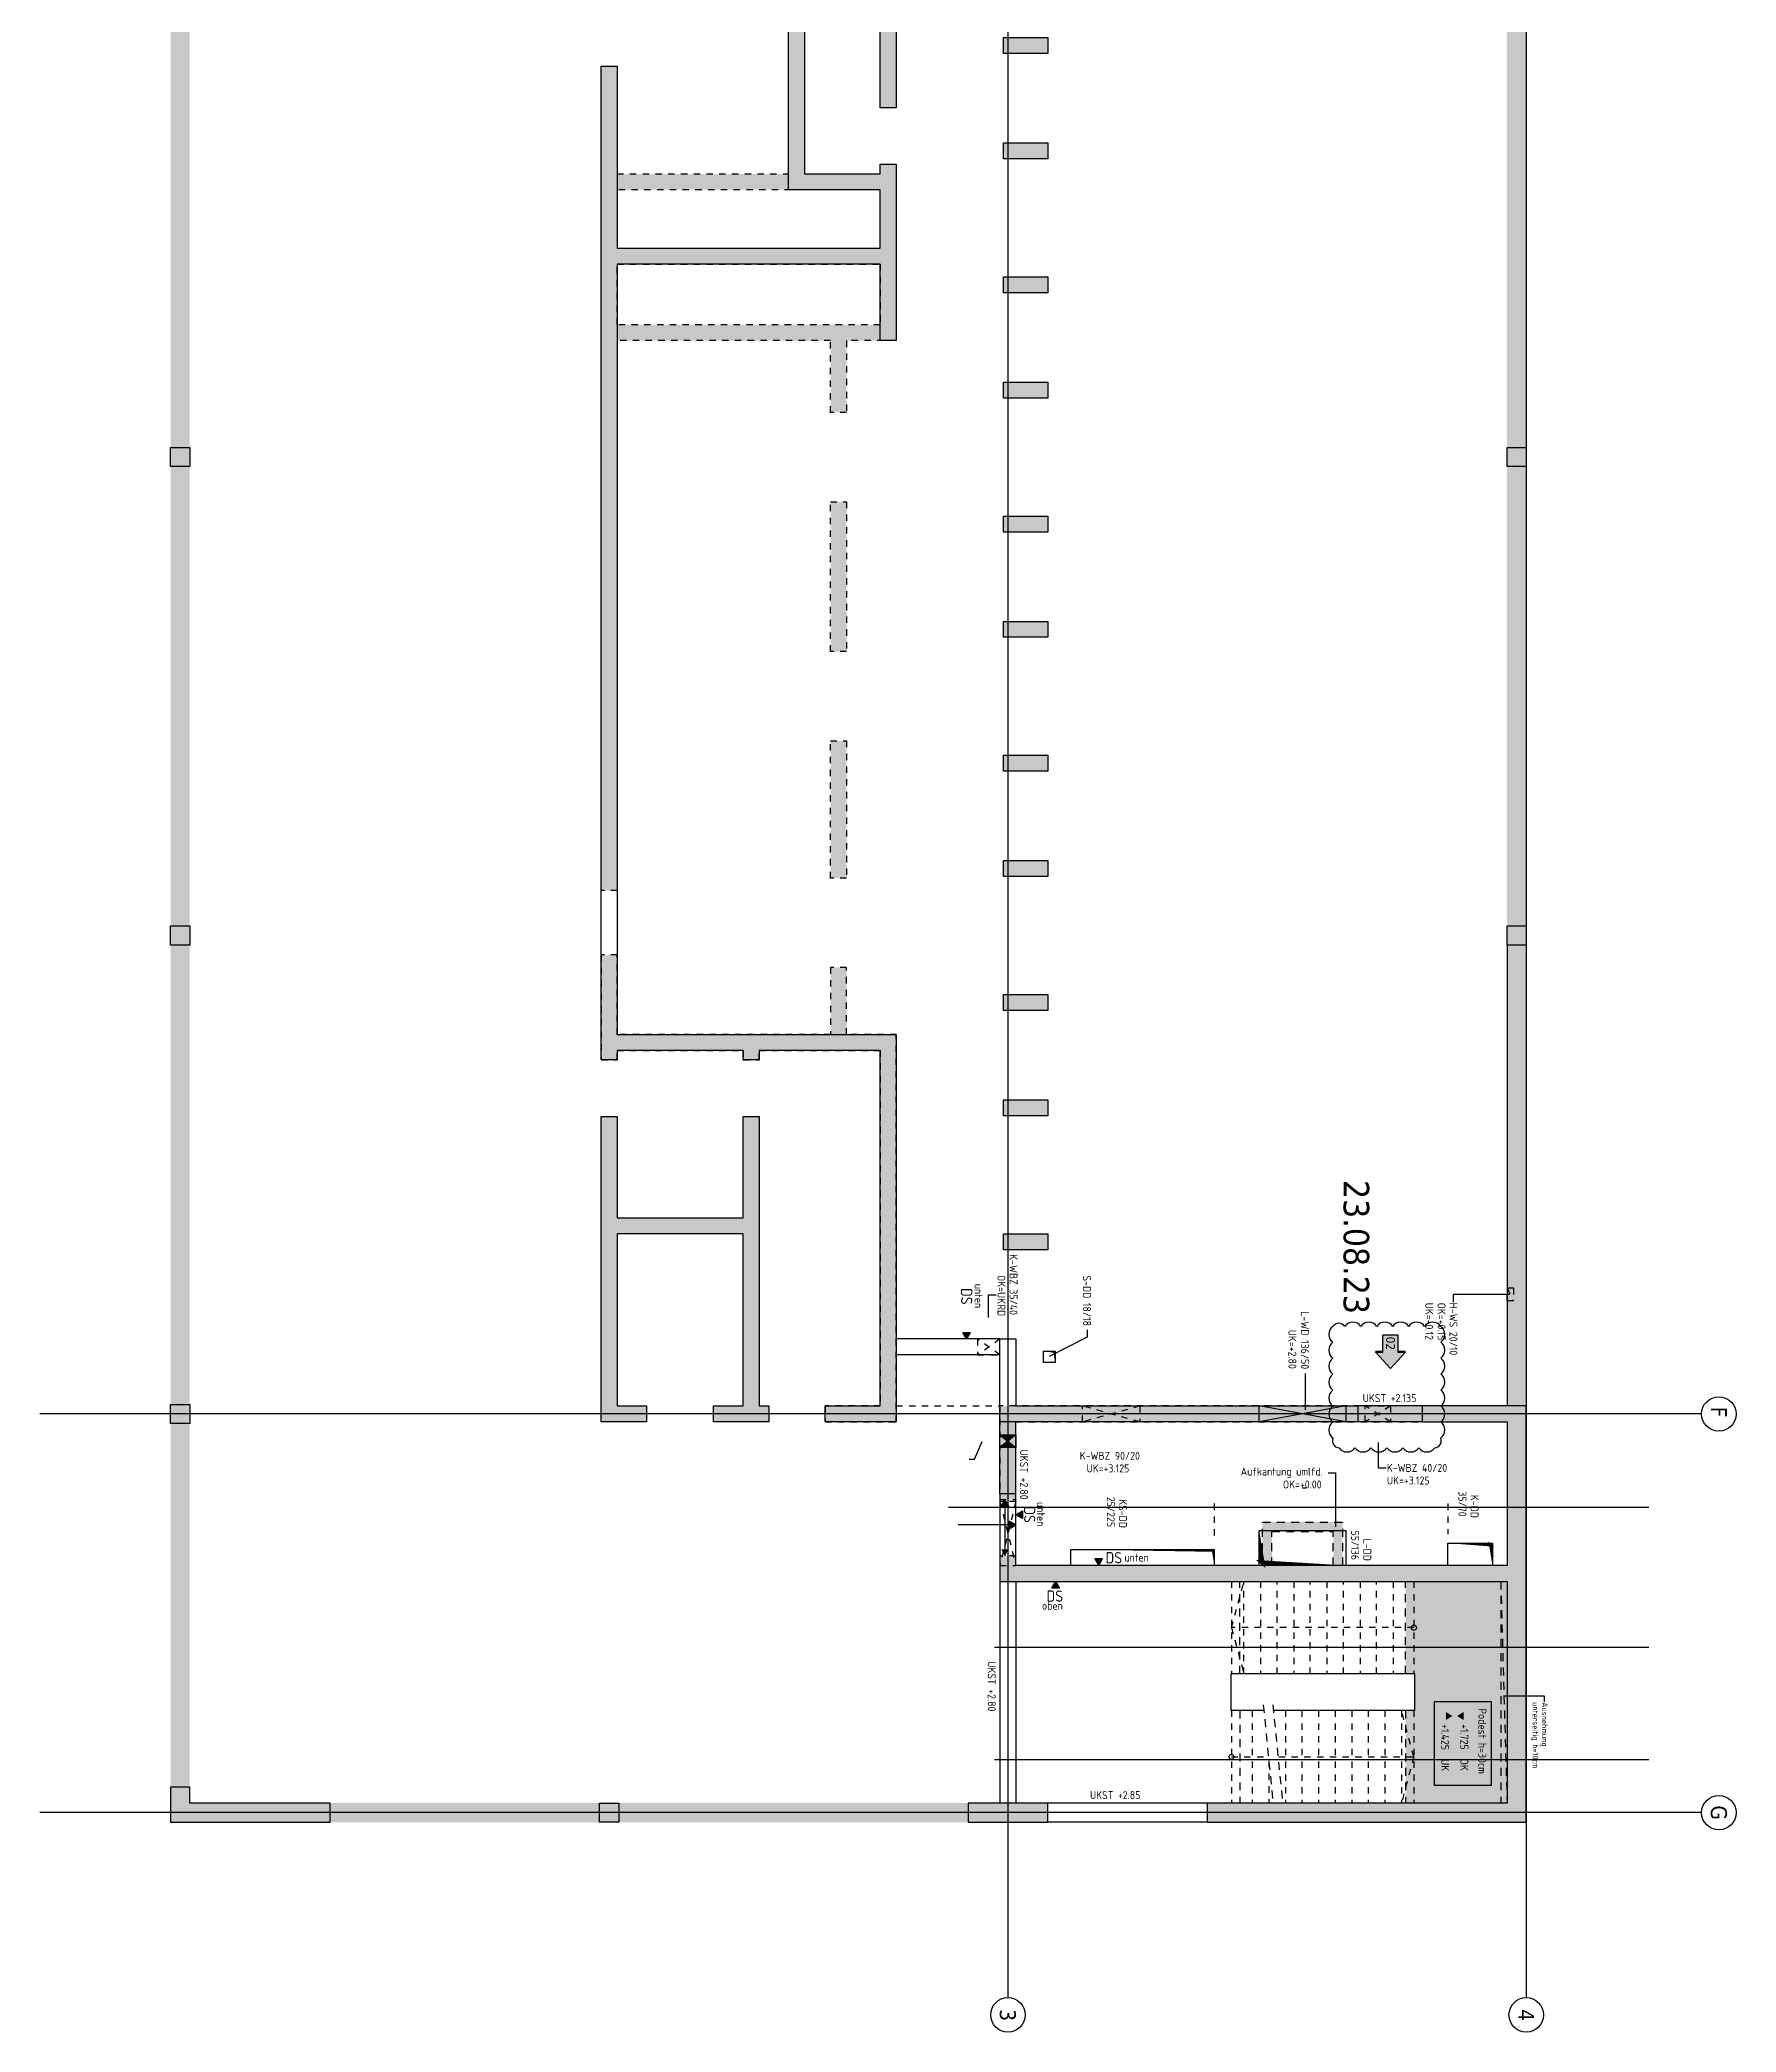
# Model space of a CAD drawing. Extents: x -31 to 75, y 1 to 115.
# Drawn here: x -30.72 to -4.13, y 45.65 to 76.88 of the extents above; entities that cross this region are included whole.
import ezdxf
from ezdxf.enums import TextEntityAlignment as Align

# ---------------------------------------------------------------- set-up
doc = ezdxf.new("R2010")
doc.units = 0
doc.header["$LTSCALE"] = 0.5
for name, pattern in [('AUSGEZOGEN', [1000.01, 1000, 0.01]), ('DOT', [0.175, 0.05, -0.125]), ('HIDDEN', [0.375, 0.25, -0.125]), ('HIDDEN2', [0.187, 0.125, -0.062]), ('PUNKT', [0.175, 0.05, -0.125]), ('VERDECKT', [0.375, 0.25, -0.125])]:
    doc.linetypes.add(name, pattern=pattern)
for name, color, linetype in [('ACHSEN', 7, 'Continuous'), ('BETON', 7, 'Continuous'), ('Brüstung EG', 7, 'Continuous'), ('DD', 7, 'Continuous'), ('DRUEBER', 7, 'Continuous'), ('EG', 7, 'Continuous'), ('grau_hell', 7, 'Continuous'), ('HILFE', 7, 'Continuous'), ('index', 7, 'Continuous'), ('koten', 7, 'Continuous'), ('OBJEKT', 7, 'Continuous'), ('RND', 7, 'Continuous'), ('SCHATTEN', 15, 'Continuous'), ('SFP_Achsen', 7, 'Continuous'), ('TEXT', 7, 'Continuous'), ('VERDECKT', 7, 'Continuous'), ('WD', 7, 'Continuous')]:
    doc.layers.add(name, color=color, linetype=linetype)
doc.layers.add('NOPLOT', color=7, linetype='Continuous', plot=False)
doc.styles.add('helv', font='tahoma.ttf')
doc.styles.add('txt', font='isocp.shx')
pattern_1 = [(0, (-76.884925, 363.20654), (0.025, 0.05), [0, -0.05])]

# ---------------------------------------------------------------- blocks, each defined once
blk = doc.blocks.new('1.UG')
at = {"color": 0, "linetype": 'ByBlock', "lineweight": -2}
for points in [[(24.95, 0), (25.25, 0), (25.25, -0.3), (24.95, -0.3)], [(17.45, 0), (17.75, 0), (17.75, -0.3), (17.45, -0.3)], [(11.025, -7.5), (11.275, -7.5), (11.275, -8.195), (11.025, -8.195)], [(12.675, -7.5), (12.925, -7.5), (12.925, -8.195), (12.675, -8.195)], [(14.775, -7.5), (15.025, -7.5), (15.025, -8.195), (14.775, -8.195)], [(16.425, -7.5), (16.675, -7.5), (16.675, -8.195), (16.425, -8.195)], [(18.525, -7.5), (18.775, -7.5), (18.775, -8.195), (18.525, -8.195)], [(20.175, -7.5), (20.425, -7.5), (20.425, -8.195), (20.175, -8.195)], [(22.275, -7.5), (22.525, -7.5), (22.525, -8.195), (22.275, -8.195)], [(23.925, -7.5), (24.175, -7.5), (24.175, -8.195), (23.925, -8.195)], [(26.025, -7.5), (26.275, -7.5), (26.275, -8.195), (26.025, -8.195)], [(27.675, -7.5), (27.925, -7.5), (27.925, -8.195), (27.675, -8.195)], [(29.775, -7.5), (30.025, -7.5), (30.025, -8.195), (29.775, -8.195)], [(39, -7.5), (38.7, -7.5), (38.7, -8.75), (39, -8.75)], [(38.7, -14.225), (39, -14.225), (39, -14.525), (38.7, -14.525)], [(38.45, -21.25), (39, -21.25), (39, -18.75), (38.7, -18.75), (38.7, -20.95), (38.45, -20.95)], [(17.45, -20.95), (17.75, -20.95), (17.75, -21.25), (17.45, -21.25)], [(24.95, -20.95), (25.25, -20.95), (25.25, -21.25), (24.95, -21.25)], [(32.45, -20.95), (32.75, -20.95), (32.75, -21.25), (32.45, -21.25)]]:
    blk.add_lwpolyline(points, close=True, dxfattribs=at)
for points in [[(39, -5), (39, 0), (32.475, 0), (32.475, -1.63), (32.725, -1.63), (32.725, -0.3), (34.975, -0.3), (34.975, -8), (33.85, -8), (33.85, -8.25), (35.225, -8.25), (35.225, -0.3), (38.7, -0.3), (38.7, -5), (39, -5)], [(32.475, -2.64), (32.725, -2.64), (32.725, -8.25), (31.425, -8.25), (31.425, -8), (32.475, -8), (32.475, -2.64)], [(3.725, -9.875), (12.125, -9.875), (12.125, -10.125), (10.31, -10.125)], [(10.31, -11.315), (13.16, -11.315), (13.16, -10.125), (13.01, -10.125), (13.01, -9.875), (15.775, -9.875), (15.775, -10.125), (14.575, -10.125), (14.575, -14.25), (26.65, -14.25), (26.65, -9.875), (32.725, -9.875), (32.725, -10.99), (32.475, -10.99), (32.475, -10.125), (26.9, -10.125), (26.9, -12.025), (27.05, -12.025), (27.05, -12.275), (26.9, -12.275), (26.9, -14.25), (27.05, -14.25), (27.05, -14.5), (11.47, -14.5), (11.47, -14.25), (14.325, -14.25), (14.325, -10.125), (13.41, -10.125), (13.41, -11.565), (10.31, -11.565)], [(27.935, -12.025), (32.475, -12.025), (32.475, -11.875), (32.725, -11.875), (32.725, -12.74), (32.475, -12.74), (32.475, -12.275), (29.775, -12.275), (29.775, -14.25), (32.475, -14.25), (32.475, -13.79), (32.725, -13.79), (32.725, -14.5), (27.935, -14.5), (27.935, -14.25), (29.525, -14.25), (29.525, -12.275), (27.935, -12.275), (27.935, -12.025)]]:
    blk.add_lwpolyline(points, dxfattribs=at)
blk = doc.blocks.new('okrd_o')
at = {"layer": 'koten', "color": 7, "linetype": 'Continuous'}
blk.add_solid([(-0.125, 0.202), (0.125, 0.202), (0, 0)], dxfattribs=at)
at = {"layer": 'koten', "style": 'txt'}
blk.add_attdef('OKRD', (0.25, 0.1), '', height=0.25, dxfattribs=at)
blk = doc.blocks.new('okrd_u')
at = {"layer": 'koten', "color": 7, "linetype": 'Continuous'}
blk.add_solid([(-0.125, -0.202), (0.125, -0.202), (0, 0)], dxfattribs=at)
at = {"layer": 'koten', "style": 'txt'}
blk.add_attdef('OKRD', (0.25, -0.35), '', height=0.25, dxfattribs=at)
blk = doc.blocks.new('EG')
at = {"color": 0, "linetype": 'ByBlock', "lineweight": -2}
for points in [[(17.45, 0), (17.75, 0), (17.75, -0.3), (17.45, -0.3)], [(24.95, 0), (25.25, 0), (25.25, -0.3), (24.95, -0.3)], [(11.025, -7.5), (11.275, -7.5), (11.275, -8.195), (11.025, -8.195)], [(12.675, -7.5), (12.925, -7.5), (12.925, -8.195), (12.675, -8.195)], [(14.775, -7.5), (15.025, -7.5), (15.025, -8.195), (14.775, -8.195)], [(16.425, -7.5), (16.675, -7.5), (16.675, -8.195), (16.425, -8.195)], [(18.525, -7.5), (18.775, -7.5), (18.775, -8.195), (18.525, -8.195)], [(20.175, -7.5), (20.425, -7.5), (20.425, -8.195), (20.175, -8.195)], [(22.275, -7.5), (22.525, -7.5), (22.525, -8.195), (22.275, -8.195)], [(23.925, -7.5), (24.175, -7.5), (24.175, -8.195), (23.925, -8.195)], [(26.025, -7.5), (26.275, -7.5), (26.275, -8.195), (26.025, -8.195)], [(27.675, -7.5), (27.925, -7.5), (27.925, -8.195), (27.675, -8.195)], [(29.775, -7.5), (30.025, -7.5), (30.025, -8.195), (29.775, -8.195)], [(39, -7.5), (38.7, -7.5), (38.7, -8.75), (39, -8.75)], [(14.325, -10.125), (13.41, -10.125), (13.41, -14.25), (14.325, -14.25)], [(14.575, -10.125), (15.525, -10.125), (15.525, -14.25), (14.575, -14.25)], [(18.3, -10.655), (20.65, -10.655), (20.65, -10.905), (18.3, -10.905)], [(22.05, -10.655), (24.2, -10.655), (24.2, -10.905), (22.05, -10.905)], [(38.7, -14.225), (39, -14.225), (39, -14.525), (38.7, -14.525)], [(38.45, -21.25), (39, -21.25), (39, -18.75), (38.7, -18.75), (38.7, -20.95), (38.45, -20.95)], [(17.45, -20.95), (17.75, -20.95), (17.75, -21.25), (17.45, -21.25)], [(24.95, -20.95), (25.25, -20.95), (25.25, -21.25), (24.95, -21.25)], [(32.45, -20.95), (32.75, -20.95), (32.75, -21.25), (32.45, -21.25)]]:
    blk.add_lwpolyline(points, close=True, dxfattribs=at)
for points in [[(39, 0), (32.475, 0), (32.475, -8.25), (33.94, -8.25), (33.94, -8), (32.725, -8), (32.725, -0.3), (34.975, -0.3), (34.975, -8), (34.825, -8), (34.825, -8.25), (35.225, -8.25), (35.225, -0.3), (38.7, -0.3), (38.7, -5), (39, -5), (39, 0)], [(3.725, -9.875), (12.125, -9.875), (12.125, -10.125), (10.31, -10.125)], [(10.31, -11.315), (13.16, -11.315), (13.16, -10.125), (13.01, -10.125), (13.01, -9.875), (15.775, -9.875), (15.775, -10.655), (16.9, -10.655), (16.9, -10.905), (15.775, -10.905), (15.775, -14.25), (24.395, -14.25), (24.395, -14.5), (11.47, -14.5), (11.47, -14.25), (13.16, -14.25), (13.16, -11.565), (10.31, -11.565)], [(26.65, -9.875), (26.65, -10.655), (25.6, -10.655), (25.6, -10.905), (26.65, -10.905), (26.65, -14.25), (25.405, -14.25), (25.405, -14.5), (27.05, -14.5), (27.05, -14.25), (26.9, -14.25), (26.9, -12.275), (27.05, -12.275), (27.05, -12.025), (26.9, -12.025), (26.9, -10.125), (32.475, -10.125), (32.475, -10.99), (32.725, -10.99), (32.725, -9.875), (26.65, -9.875)], [(27.935, -12.025), (32.475, -12.025), (32.475, -11.875), (32.725, -11.875), (32.725, -12.74), (32.475, -12.74), (32.475, -12.275), (29.775, -12.275), (29.775, -14.25), (32.475, -14.25), (32.475, -13.79), (32.725, -13.79), (32.725, -14.5), (27.935, -14.5), (27.935, -14.25), (29.525, -14.25), (29.525, -12.275), (27.935, -12.275), (27.935, -12.025)]]:
    blk.add_lwpolyline(points, dxfattribs=at)
blk = doc.blocks.new('hin_ind5')
at = {"layer": 'grau_hell', "linetype": 'AUSGEZOGEN'}
h = blk.add_hatch(color=9, dxfattribs=at)
h.dxf.hatch_style = 2
h.paths.add_polyline_path([(0, 0), (0.619, -0.577), (0.619, -0.3), (1.306, -0.3), (1.306, 0.3), (0.619, 0.3), (0.619, 0.577)])
h.paths.add_polyline_path([(0.34, -0.274), (1.311, -0.274), (1.311, 0.274), (0.34, 0.274)], flags=9)
at = {"layer": 'OBJEKT', "linetype": 'AUSGEZOGEN'}
for points in [[(0.619, 0.3), (0.66, 0.3), (0.66, 0.577), (0.619, 0.577)], [(0.619, -0.577), (0.66, -0.577), (0.66, -0.3), (0.619, -0.3)]]:
    blk.add_hatch(color=1, dxfattribs=at).paths.add_polyline_path(points)
at = {"layer": 'OBJEKT', "color": 1, "linetype": 'AUSGEZOGEN'}
for p, q in [((0, 0), (0.619, 0.577)), ((0, 0), (0.619, -0.577)), ((0.619, 0.577), (0.619, 0.3)), ((0.619, 0.577), (0.66, 0.577)), ((0.619, 0.3), (1.306, 0.3)), ((0.66, 0.577), (0.66, 0.3)), ((1.306, 0.3), (1.306, -0.3)), ((0.619, -0.3), (0.619, -0.577)), ((0.619, -0.3), (1.306, -0.3)), ((0.66, -0.3), (0.66, -0.577))]:
    blk.add_line(p, q, dxfattribs=at)
at = {"layer": 'OBJEKT', "color": 7, "linetype": 'AUSGEZOGEN'}
blk.add_line((0.619, -0.577), (0.66, -0.577), dxfattribs=at)
at = {"layer": 'index', "color": 1, "linetype": 'Continuous', "style": 'helv'}
blk.add_attdef('INDEX', text='', height=0.35, rotation=360, dxfattribs=at).set_placement((1.259, 0), align=Align.MIDDLE_RIGHT)
blk = doc.blocks.new('A$C36091847')
at = {"layer": 'Brüstung EG', "linetype": 'DOT'}
h = blk.add_hatch(dxfattribs=at)
h.set_pattern_fill('DOTS', color=102, scale=0.8, double=1)
h.set_pattern_definition(pattern_1)
h.paths.add_polyline_path([(11.65, 23), (11.65, 23.3), (8.175, 23.3), (8.175, 23)])
h.paths.add_polyline_path([(19.15, 23), (19.15, 23.3), (11.95, 23.3), (11.95, 23)])
h.paths.add_polyline_path([(26.65, 23), (26.65, 23.3), (19.45, 23.3), (19.45, 23)])
h.paths.add_polyline_path([(34.175, 23), (34.175, 23.3), (26.95, 23.3), (26.95, 23)])
h.paths.add_polyline_path([(40.4, 9.075), (40.7, 9.075), (40.7, 14.55), (40.4, 14.55)])
h.paths.add_polyline_path([(40.7, 8.775), (40.4, 8.775), (40.4, 4.55), (40.7, 4.55)])
h.paths.add_polyline_path([(34.45, 2.35), (34.45, 2.05), (40.15, 2.05), (40.15, 2.35)])
h.paths.add_polyline_path([(26.95, 2.35), (26.95, 2.05), (34.15, 2.05), (34.15, 2.35)])
h.paths.add_polyline_path([(19.45, 2.35), (19.45, 2.05), (26.65, 2.05), (26.65, 2.35)])
h.paths.add_polyline_path([(19.15, 2.05), (19.15, 2.35), (11.95, 2.35), (11.95, 2.05)])
h.paths.add_polyline_path([(5.7, 2.35), (5.7, 2.05), (11.65, 2.05), (11.65, 2.35)])
h.paths.add_polyline_path([(5.4, 2.05), (5.4, 2.35), (2.55, 2.35), (2.55, 2.05)])
at = {"layer": 'EG', "linetype": 'AUSGEZOGEN'}
h = blk.add_hatch(dxfattribs=at)
h.set_pattern_fill('DOTS', scale=0.8, double=1)
h.set_pattern_definition(pattern_1)
h.paths.add_polyline_path([(36.675, 23), (36.675, 15.3), (36.525, 15.3), (36.525, 15.05), (36.925, 15.05), (36.925, 23), (40.4, 23), (40.4, 18.3), (40.7, 18.3), (40.7, 23.3), (34.175, 23.3), (34.175, 15.05), (35.64, 15.05), (35.64, 15.3), (34.425, 15.3), (34.425, 23)])
h.paths.add_polyline_path([(40.4, 14.55), (40.7, 14.55), (40.7, 15.8), (40.4, 15.8)])
h.paths.add_polyline_path([(40.7, 8.775), (40.7, 9.075), (40.4, 9.075), (40.4, 8.775)])
h.paths.add_polyline_path([(40.15, 2.35), (40.15, 2.05), (40.7, 2.05), (40.7, 4.55), (40.4, 4.55), (40.4, 2.35)])
h.paths.add_polyline_path([(34.45, 2.35), (34.15, 2.35), (34.15, 2.05), (34.45, 2.05)])
h.paths.add_polyline_path([(26.65, 2.05), (26.95, 2.05), (26.95, 2.35), (26.65, 2.35)])
h.paths.add_polyline_path([(19.15, 2.05), (19.45, 2.05), (19.45, 2.35), (19.15, 2.35)])
h.paths.add_polyline_path([(11.65, 2.05), (11.95, 2.05), (11.95, 2.35), (11.65, 2.35)])
h.paths.add_polyline_path([(5.4, 2.05), (5.7, 2.05), (5.7, 2.35), (5.4, 2.35)])
h.paths.add_polyline_path([(1.725, 2.05), (2.55, 2.05), (2.55, 2.35), (1.935, 2.35), (1.935, 9.145), (1.27, 9.145), (1.27, 8.845), (1.725, 8.845)])
h.paths.add_polyline_path([(5.675, 13.175), (11.76, 13.175), (11.76, 9.05), (11.61, 9.05), (11.61, 8.8), (12.16, 8.8), (12.16, 9.05), (12.01, 9.05), (12.01, 11.735), (14.86, 11.735), (14.86, 9.05), (13.17, 9.05), (13.17, 8.8), (26.095, 8.8), (26.095, 9.05), (17.475, 9.05), (17.475, 12.395), (18.6, 12.395), (18.6, 12.645), (17.475, 12.645), (17.475, 13.425), (14.71, 13.425), (14.71, 13.175), (14.86, 13.175), (14.86, 11.985), (12.01, 11.985), (12.01, 13.175), (13.825, 13.175), (13.825, 13.425), (5.425, 13.425), (5.425, 8.8), (5.825, 8.8), (5.825, 9.05), (5.675, 9.05)])
h.paths.add_polyline_path([(6.835, 9.05), (6.835, 8.8), (10.6, 8.8), (10.6, 9.05)], flags=17)
h.paths.add_polyline_path([(15.11, 9.05), (16.025, 9.05), (16.025, 13.175), (15.11, 13.175)], flags=16)
h.paths.add_polyline_path([(17.225, 13.175), (16.275, 13.175), (16.275, 9.05), (17.225, 9.05)], flags=16)
h.paths.add_polyline_path([(20, 12.645), (20, 12.395), (22.35, 12.395), (22.35, 12.645)], flags=17)
h.paths.add_polyline_path([(25.9, 12.395), (25.9, 12.645), (23.75, 12.645), (23.75, 12.395)], flags=17)
h.paths.add_polyline_path([(27.3, 12.645), (27.3, 12.395), (28.35, 12.395), (28.35, 9.05), (27.105, 9.05), (27.105, 8.8), (28.75, 8.8), (28.75, 9.05), (28.6, 9.05), (28.6, 11.025), (28.75, 11.025), (28.75, 11.275), (28.6, 11.275), (28.6, 13.175), (34.175, 13.175), (34.175, 12.31), (34.425, 12.31), (34.425, 13.425), (28.35, 13.425), (28.35, 12.645)])
h.paths.add_polyline_path([(29.635, 11.275), (29.635, 11.025), (31.225, 11.025), (31.225, 9.05), (29.635, 9.05), (29.635, 8.8), (34.425, 8.8), (34.425, 9.51), (34.175, 9.51), (34.175, 9.05), (31.475, 9.05), (31.475, 11.025), (34.175, 11.025), (34.175, 10.56), (34.425, 10.56), (34.425, 11.425), (34.175, 11.425), (34.175, 11.275)])
h.paths.add_polyline_path([(31.475, 15.105), (31.725, 15.105), (31.725, 15.8), (31.475, 15.8)])
h.paths.add_polyline_path([(29.625, 15.8), (29.375, 15.8), (29.375, 15.105), (29.625, 15.105)])
h.paths.add_polyline_path([(27.975, 15.8), (27.725, 15.8), (27.725, 15.105), (27.975, 15.105)])
h.paths.add_polyline_path([(25.875, 15.8), (25.625, 15.8), (25.625, 15.105), (25.875, 15.105)])
h.paths.add_polyline_path([(23.975, 15.105), (24.225, 15.105), (24.225, 15.8), (23.975, 15.8)])
h.paths.add_polyline_path([(22.125, 15.8), (21.875, 15.8), (21.875, 15.105), (22.125, 15.105)])
h.paths.add_polyline_path([(20.475, 15.8), (20.225, 15.8), (20.225, 15.105), (20.475, 15.105)])
h.paths.add_polyline_path([(18.375, 15.8), (18.125, 15.8), (18.125, 15.105), (18.375, 15.105)])
h.paths.add_polyline_path([(16.725, 15.8), (16.475, 15.8), (16.475, 15.105), (16.725, 15.105)])
h.paths.add_polyline_path([(14.625, 15.8), (14.375, 15.8), (14.375, 15.105), (14.625, 15.105)])
h.paths.add_polyline_path([(12.725, 15.105), (12.975, 15.105), (12.975, 15.8), (12.725, 15.8)])
h.paths.add_polyline_path([(10.625, 15.105), (10.875, 15.105), (10.875, 15.8), (10.625, 15.8)])
h.paths.add_polyline_path([(6.71, 15.3), (6.71, 15.05), (8.175, 15.05), (8.175, 23.3), (1.775, 23.3), (1.775, 16.225), (1.725, 16.225), (1.725, 11.495), (1.27, 11.495), (1.27, 11.195), (1.935, 11.195), (1.935, 23), (5.425, 23), (5.425, 15.05), (5.825, 15.05), (5.825, 15.3), (5.675, 15.3), (5.675, 23), (7.925, 23), (7.925, 15.3)])
h.paths.add_polyline_path([(11.95, 23), (11.95, 23.3), (11.65, 23.3), (11.65, 23)])
h.paths.add_polyline_path([(19.15, 23.3), (19.15, 23), (19.45, 23), (19.45, 23.3)])
h.paths.add_polyline_path([(26.95, 23), (26.95, 23.3), (26.65, 23.3), (26.65, 23)])
at = {"layer": 'grau_hell', "transparency": 33554687}
h = blk.add_hatch(color=9, dxfattribs=at)
h.paths.add_polyline_path([(36.925, 22.9), (36.925, 21.41), (38.375, 21.41), (38.375, 21.55), (38.95, 21.55), (38.95, 21.41), (40.4, 21.41), (40.4, 22.9)])
h.paths.add_polyline_path([(40.4, 22.9), (40.4, 23), (36.925, 22.9)])
h.paths.add_polyline_path([(40.4, 23), (38.723, 23), (38.723, 22.952)])
h.paths.add_polyline_path([(36.925, 23), (36.925, 22.9), (38.723, 22.952), (38.723, 23)])
blk.add_hatch(color=9, dxfattribs=at).paths.add_polyline_path([(35.995, 20.425), (35.995, 19.165), (36.675, 19.165), (36.675, 19.315), (36.145, 19.315), (36.145, 20.275), (36.675, 20.275), (36.675, 20.425)])
at = {"layer": 'HILFE', "linetype": 'AUSGEZOGEN'}
for points in [[(36.571, 16.659), (36.675, 16.599), (36.571, 16.539)], [(37.029, 15.985), (36.925, 15.925), (37.029, 15.865)], [(35.821, 15.404), (35.881, 15.3), (35.941, 15.404)], [(35.744, 15.069), (35.64, 15.129), (35.744, 15.189)], [(35.98, 15.196), (36.04, 15.3), (36.1, 15.196)], [(36.421, 15.069), (36.525, 15.129), (36.421, 15.189)], [(33.021, 14.466), (33.125, 14.526), (33.021, 14.586)]]:
    blk.add_hatch(color=7, dxfattribs=at).paths.add_polyline_path(points)
at = {"layer": 'WD', "linetype": 'AUSGEZOGEN', "transparency": 33554687}
h = blk.add_hatch(color=253, dxfattribs=at)
h.paths.add_polyline_path([(34.425, 20.475), (34.175, 20.475), (34.3, 19.795)])
h.paths.add_polyline_path([(34.175, 19.115), (34.425, 19.115), (34.3, 19.795)])
h = blk.add_hatch(color=253, dxfattribs=at)
h.paths.add_polyline_path([(34.625, 15.05), (34.725, 15.175), (34.625, 15.3)])
h.paths.add_polyline_path([(34.825, 15.05), (34.825, 15.3), (34.725, 15.175)])
at = {"layer": 'ACHSEN', "color": 140, "linetype": 'AUSGEZOGEN'}
for p, q in [((34.3, 26.05), (34.3, 0)), ((40.55, 26.05), (40.55, 0)), ((0, 23.3), (43.45, 23.3)), ((0, 15.175), (43.45, 15.175))]:
    blk.add_line(p, q, dxfattribs=at)
at = {"layer": 'Brüstung EG', "color": 102, "linetype": 'DOT'}
for p, q in [((26.95, 23.3), (34.175, 23.3)), ((26.95, 23), (34.175, 23))]:
    blk.add_line(p, q, dxfattribs=at)
at = {"layer": 'DD', "color": 7, "linetype": 'AUSGEZOGEN'}
for points in [[(36.325, 22.77), (36.675, 22.77), (36.675, 22.07), (36.325, 22.07)], [(36.125, 20.475), (36.675, 20.475), (36.675, 19.115), (36.125, 19.115)], [(36.425, 18.41), (36.675, 18.41), (36.675, 16.16), (36.425, 16.16)], [(33.314, 15.915), (33.494, 15.915), (33.494, 15.735), (33.314, 15.735)]]:
    blk.add_lwpolyline(points, close=True, dxfattribs=at)
at = {"layer": 'DRUEBER', "color": 7, "linetype": 'DOT'}
for p, q in [((36.925, 21.54), (38.375, 21.54)), ((37.65, 21.54), (37.65, 18.68)), ((38.95, 21.54), (40.4, 21.54)), ((39.675, 21.54), (38.95, 21.345)), ((38.95, 21.345), (40.4, 21.345)), ((39.675, 19.421), (39.675, 21.54)), ((39.675, 21.54), (40.4, 21.345)), ((36.925, 21.215), (38.375, 21.215)), ((38.375, 20.955), (36.925, 20.955)), ((38.95, 21.085), (40.4, 21.085)), ((36.925, 20.695), (38.375, 20.695)), ((38.95, 20.825), (40.4, 20.825)), ((38.375, 20.435), (36.925, 20.435)), ((38.95, 20.565), (40.4, 20.565)), ((38.95, 20.305), (40.4, 20.305)), ((36.925, 20.175), (38.375, 20.175)), ((38.95, 20.045), (40.4, 20.045)), ((38.375, 19.915), (36.925, 19.915)), ((38.95, 19.785), (40.4, 19.785)), ((36.925, 19.655), (38.375, 19.655)), ((38.375, 19.395), (36.925, 19.395)), ((38.95, 19.525), (40.4, 19.525)), ((36.925, 19.135), (38.375, 19.135)), ((39.675, 18.68), (39.675, 19.259)), ((39.737, 19.265), (40.4, 19.265)), ((38.375, 18.875), (36.925, 18.875)), ((37.65, 18.68), (36.925, 18.875)), ((37.65, 18.68), (38.375, 18.875)), ((38.95, 19.005), (40.4, 19.005)), ((36.925, 18.68), (38.375, 18.68)), ((38.95, 18.68), (40.4, 18.68))]:
    blk.add_line(p, q, dxfattribs=at)
at = {"layer": 'HILFE', "color": 102, "linetype": 'AUSGEZOGEN'}
for p, q in [((38.813, 23.589), (38.723, 23.589)), ((38.723, 23.589), (38.723, 22.943)), ((32.424, 22.162), (32.424, 23.037)), ((32.548, 22.162), (32.424, 22.162)), ((35.15, 20.983), (34.749, 20.983)), ((35.15, 21.106), (35.15, 20.983)), ((35.221, 20.194), (35.221, 20.31)), ((35.221, 20.31), (36.067, 20.31)), ((33.664, 19.835), (34.237, 19.835)), ((32.984, 16.418), (33.094, 16.418)), ((33.094, 16.418), (33.402, 15.821)), ((32.433, 14.873), (32.433, 14.99)), ((32.787, 14.873), (32.433, 14.873)), ((35.01, 14.65), (34.733, 14.774)), ((35.01, 14.57), (35.01, 14.65))]:
    blk.add_line(p, q, dxfattribs=at)
at = {"layer": 'HILFE', "color": 102, "linetype": 'DOT'}
for p, q in [((35.706, 22.07), (36.186, 22.07)), ((35.706, 18.41), (36.231, 18.41))]:
    blk.add_line(p, q, dxfattribs=at)
at = {"layer": 'HILFE', "color": 102, "linetype": 'HIDDEN'}
for p, q in [((38.861, 19.328), (40.4, 19.481)), ((38.861, 19.178), (40.4, 19.331))]:
    blk.add_line(p, q, dxfattribs=at)
at = {"layer": 'HILFE', "color": 7, "linetype": 'AUSGEZOGEN'}
for points in [[(36.571, 16.659), (36.571, 16.539), (36.675, 16.599)], [(37.029, 15.985), (37.029, 15.865), (36.925, 15.925)], [(35.821, 15.404), (35.941, 15.404), (35.881, 15.3)], [(35.744, 15.069), (35.744, 15.189), (35.64, 15.129)], [(35.98, 15.196), (36.1, 15.196), (36.04, 15.3)], [(33.021, 14.466), (33.021, 14.586), (33.125, 14.526)]]:
    blk.add_lwpolyline(points, close=True, dxfattribs=at)
at = {"layer": 'NOPLOT', "color": 191, "linetype": 'AUSGEZOGEN'}
for p, q in [((35.764, 25.221), (35.764, 14.243)), ((37.962, 25.221), (37.962, 14.966)), ((39.724, 25.221), (39.724, 14.966))]:
    blk.add_line(p, q, dxfattribs=at)
at = {"layer": 'NOPLOT', "color": 191, "linetype": 'Continuous'}
blk.add_lwpolyline([(32.927, 20.27, 0.520567), (33.177, 20.27, 0.520567), (33.427, 20.27, 0.520567), (33.677, 20.27, 0.520567), (33.927, 20.27, 0.520567), (34.177, 20.27, 0.520567), (34.427, 20.27, 0.520567), (34.677, 20.27, 0.520567), (34.831, 20.366, 0.520567), (34.831, 20.616, 0.520567), (34.831, 20.866, 0.520567), (34.831, 21.116, 0.520567), (34.831, 21.366, 0.520567), (34.831, 21.616, 0.520567), (34.831, 21.866, 0.520567), (34.675, 21.96, 0.520567), (34.425, 21.96, 0.520567), (34.175, 21.96, 0.520567), (33.925, 21.96, 0.520567), (33.675, 21.96, 0.520567), (33.425, 21.96, 0.520567), (33.175, 21.96, 0.520567), (32.927, 21.958, 0.520567), (32.927, 21.708, 0.520567), (32.927, 21.458, 0.520567), (32.927, 21.208, 0.520567), (32.927, 20.958, 0.520567), (32.927, 20.708, 0.520567), (32.927, 20.458, 0.520567)], format="xyb", close=True, dxfattribs=at)
at = {"layer": 'OBJEKT', "color": 7, "linetype": 'AUSGEZOGEN'}
for p, q in [((26.95, 23.3), (34.175, 23.3)), ((26.95, 23), (34.175, 23)), ((34.175, 21.67), (34.175, 20.66)), ((34.425, 21.67), (34.425, 20.66)), ((38.375, 21.55), (38.375, 18.67)), ((38.375, 21.55), (38.95, 21.55)), ((38.95, 21.55), (38.95, 19.337)), ((35.462, 19.843), (35.462, 19.792)), ((38.95, 19.187), (38.95, 18.67)), ((38.375, 18.67), (38.95, 18.67)), ((40.4, 18.3), (40.4, 15.8)), ((40.7, 18.3), (40.7, 15.8)), ((33.125, 15.05), (33.125, 13.425)), ((33.375, 15.05), (33.375, 13.425)), ((35.55, 15.3), (34.425, 15.3)), ((35.55, 15.05), (34.425, 15.05)), ((36.925, 15.3), (40.4, 15.3)), ((36.925, 15.05), (40.4, 15.05))]:
    blk.add_line(p, q, dxfattribs=at)
at = {"layer": 'OBJEKT', "color": 7, "linetype": 'HIDDEN2'}
blk.add_line((34.175, 13.425), (34.175, 15.05), dxfattribs=at)
at = {"layer": 'OBJEKT', "color": 1, "linetype": 'AUSGEZOGEN'}
blk.add_lwpolyline([(38.81, 22.753), (40.122, 22.753), (40.122, 21.864), (38.81, 21.864)], close=True, dxfattribs=at)
at = {"layer": 'OBJEKT', "color": 7, "linetype": 'AUSGEZOGEN'}
for centre in [(37.65, 21.54), (39.675, 18.68)]:
    blk.add_circle(centre, 0.04, dxfattribs=at)
at = {"layer": 'RND', "color": 102, "linetype": 'AUSGEZOGEN'}
blk.add_line((35.64, 15.129), (36.525, 15.129), dxfattribs=at)
blk.add_lwpolyline([(36.04, 15.3), (36.04, 14.397)], dxfattribs=at)
at = {"layer": 'SCHATTEN', "color": 1, "linetype": 'AUSGEZOGEN'}
for points in [[(36.325, 22.07, 0, 0.0531, 0), (36.352, 22.769, 0, 0, 0), (36.327, 22.742, 0.0571, 0, 0), (36.675, 22.77, 0, 0, 0)], [(36.675, 20.475, 0, 0.0824, 0), (36.634, 19.116, 0, 0, 0), (36.671, 19.16, 0.0897, 0, 0), (36.125, 19.115, 0, 0, 0)], [(36.425, 16.16, 0, 0.0359, 0), (36.443, 18.41, 0, 0, 0), (36.427, 18.39, 0.0408, 0, 0), (36.675, 18.41, 0, 0, 0)], [(33.315, 15.735, 0, 0.0294, 0), (33.33, 15.914, 0, 0, 0), (33.316, 15.9, 0.0294, 0, 0), (33.495, 15.915, 0, 0, 0)]]:
    blk.add_lwpolyline(points, format="xyseb", dxfattribs=at)
at = {"layer": 'SFP_Achsen', "color": 7, "linetype": 'AUSGEZOGEN'}
for centre in [(34.3, 26.32), (40.55, 26.32), (43.72, 23.3), (43.72, 15.175)]:
    blk.add_circle(centre, 0.27, dxfattribs=at)
at = {"layer": 'VERDECKT', "color": 7, "linetype": 'HIDDEN'}
for p, q in [((36.925, 22.9), (40.4, 23)), ((36.925, 22.9), (40.4, 22.9)), ((38.375, 21.41), (36.925, 21.41)), ((38.95, 21.41), (40.4, 21.41)), ((38.375, 18.81), (36.925, 18.81)), ((38.95, 18.81), (40.4, 18.81))]:
    blk.add_line(p, q, dxfattribs=at)
at = {"layer": 'VERDECKT', "color": 7, "linetype": 'VERDECKT'}
for p, q in [((35.995, 19.165), (35.995, 20.425)), ((36.675, 20.425), (35.995, 20.425)), ((36.145, 19.315), (36.145, 20.275)), ((36.675, 20.275), (36.145, 20.275)), ((36.675, 19.165), (35.995, 19.165)), ((36.675, 19.315), (36.145, 19.315))]:
    blk.add_line(p, q, dxfattribs=at)
at = {"layer": 'WD', "color": 102, "linetype": 'HIDDEN2'}
blk.add_line((32.325, 23), (32.525, 23.1), dxfattribs=at)
at = {"layer": 'WD', "color": 7, "linetype": 'HIDDEN2'}
for p, q in [((34.175, 21.175), (34.425, 20.775)), ((34.425, 21.175), (34.175, 20.775)), ((34.175, 17.245), (34.425, 16.345)), ((34.425, 17.245), (34.175, 16.345)), ((33.125, 15.05), (33.375, 14.7)), ((33.375, 15.05), (33.125, 14.7)), ((35.675, 15.05), (36.675, 15.3)), ((35.675, 15.3), (36.675, 15.05))]:
    blk.add_line(p, q, dxfattribs=at)
at = {"layer": 'WD', "color": 7, "linetype": 'AUSGEZOGEN'}
for p, q in [((34.175, 20.475), (34.425, 19.115)), ((34.425, 20.475), (34.175, 19.115)), ((34.625, 15.3), (34.825, 15.05)), ((34.625, 15.05), (34.825, 15.3))]:
    blk.add_line(p, q, dxfattribs=at)
at = {"layer": 'WD', "color": 102, "linetype": 'HIDDEN2'}
blk.add_lwpolyline([(32.325, 23.1), (32.525, 23.1), (32.525, 23), (32.325, 23)], close=True, dxfattribs=at)
at = {"layer": 'WD', "color": 7, "linetype": 'HIDDEN2'}
for points in [[(34.175, 21.175), (34.425, 21.175), (34.425, 20.775), (34.175, 20.775)], [(34.175, 17.245), (34.425, 17.245), (34.425, 16.345), (34.175, 16.345)], [(33.125, 14.7), (33.375, 14.7), (33.375, 15.05), (33.125, 15.05)], [(35.675, 15.05), (36.675, 15.05), (36.675, 15.3), (35.675, 15.3)]]:
    blk.add_lwpolyline(points, close=True, dxfattribs=at)
at = {"layer": 'WD', "color": 7, "linetype": 'AUSGEZOGEN'}
for points in [[(34.175, 20.475), (34.425, 20.475), (34.425, 19.115), (34.175, 19.115)], [(34.625, 15.3), (34.825, 15.3), (34.825, 15.05), (34.625, 15.05)]]:
    blk.add_lwpolyline(points, close=True, dxfattribs=at)
at = {"layer": 'BETON', "color": 6, "linetype": 'AUSGEZOGEN'}
blk.add_blockref('1.UG', (1.7, 23.3), dxfattribs=at)
at = {"layer": 'EG', "color": 7, "linetype": 'PUNKT'}
blk.add_blockref('EG', (1.7, 23.3), dxfattribs=at)
at = {"layer": 'index', "color": 7, "linetype": 'AUSGEZOGEN'}
ref = blk.add_blockref('hin_ind5', (33.585, 21.173), dxfattribs=dict(at, xscale=-0.4, yscale=0.4, zscale=0.4))
ref.add_attrib('INDEX', '02', dxfattribs={"color": 1, "linetype": 'Continuous', "height": 0.14, "rotation": 360, "style": 'helv'}).set_placement((33.299, 21.173), align=Align.MIDDLE_RIGHT)
at = {"layer": 'koten', "color": 6, "linetype": 'AUSGEZOGEN', "xscale": 0.5, "yscale": 0.5, "zscale": 0.5}
for name, p, values in [('okrd_o', (39.035, 22.217), {'OKRD': '+1.725  OK'}), ('okrd_u', (39.035, 22.142), {'OKRD': '+1.425  UK'})]:
    blk.add_blockref(name, p, dxfattribs=at).add_auto_attribs(values)
at = {"layer": 'NOPLOT', "color": 191, "linetype": 'AUSGEZOGEN', "style": 'helv'}
blk.add_text('23.08.23', height=0.4, dxfattribs=at).set_placement((30.632, 20.438))
at = {"layer": 'SFP_Achsen', "color": 6, "linetype": 'AUSGEZOGEN', "style": 'helv'}
for s, p in [('F', (34.186, 26.196)), ('G', (40.436, 26.196)), ('4', (43.63, 23.174)), ('3', (43.63, 15.049))]:
    blk.add_text(s, height=0.25, dxfattribs=at).set_placement(p)
at = {"layer": 'TEXT', "color": 102, "linetype": 'AUSGEZOGEN', "style": 'txt'}
for s, p in [('Ausnehmung', (38.818, 23.546)), ('unterseitig h=10cm', (38.818, 23.4))]:
    blk.add_text(s, height=0.09, dxfattribs=at).set_placement(p)
at = {"layer": 'TEXT', "color": 7, "linetype": 'AUSGEZOGEN', "style": 'txt'}
for s, p in [('K-DD', (35.568, 22.428)), ('H-WS 20/10', (32.554, 22.097)), ('35/70', (35.513, 22.238)), ('OK=+0.15', (32.556, 21.911)), ('UK=-0.12', (32.556, 21.718)), ('55/136', (36.129, 20.556)), ('L-DD', (36.254, 20.746)), ('L-WD 136/50', (32.691, 19.769)), ('UK=+2.80', (32.98, 19.572)), ('KS-DD', (35.636, 16.915)), ('25/225', (35.599, 16.726)), ('S-DD 18/18', (32.129, 16.352)), ('K-WBZ 35/40', (31.796, 15.201)), ('UKST +2.80', (34.858, 15.365)), ('OK=UKRD', (32.123, 15.011)), ('UKST +2.80', (38.177, 14.859))]:
    blk.add_text(s, height=0.125, dxfattribs=at).set_placement(p)
at = {"layer": 'TEXT', "color": 1, "linetype": 'AUSGEZOGEN', "style": 'txt'}
blk.add_text('Podest h=30cm', height=0.125, dxfattribs=at).set_placement((38.912, 22.55))
at = {"layer": 'TEXT', "color": 7, "linetype": 'AUSGEZOGEN', "style": 'txt'}
for s, p in [('K-WBZ 40/20', (35.208, 21.115)), ('UKST +2.135', (34.114, 20.737)), ('UK=+3.125', (35.406, 21.116)), ('K-WBZ 90/20', (35.019, 16.301)), ('UKST +2.85', (40.338, 16.462)), ('UK=+3.125', (35.216, 16.409))]:
    blk.add_text(s, height=0.125, rotation=90, dxfattribs=at).set_placement(p)
at = {"layer": 'TEXT', "color": 7, "style": 'txt'}
for s, p in [('Aufkantung umlfd. ', (35.266, 18.824)), ('OK=+0.00', (35.468, 19.487))]:
    blk.add_text(s, height=0.125, rotation=90, dxfattribs=at).set_placement(p)
at = {"layer": 'TEXT', "color": 7, "linetype": 'HIDDEN2', "style": 'txt'}
for s, p in [('unten', (36.613, 17.002)), ('oben', (37.369, 15.71))]:
    blk.add_text(s, height=0.125, rotation=90, dxfattribs=at).set_placement(p)
at = {"layer": 'TEXT', "color": 1, "linetype": 'AUSGEZOGEN', "style": 'txt'}
for rotation, p in [(90, (36.641, 16.707)), (90, (37.242, 15.781)), (0, (35.748, 15.429)), (0, (32.327, 14.441))]:
    blk.add_text('DS', height=0.175, rotation=rotation, dxfattribs=at).set_placement(p)
at = {"layer": 'TEXT', "color": 7, "linetype": 'HIDDEN2', "style": 'txt'}
for p in [(35.681, 15.631), (32.26, 14.653)]:
    blk.add_text('unten', height=0.125, dxfattribs=at).set_placement(p)

msp = doc.modelspace()

# ---------------------------------------------------------------- block references
at = {"color": 7, "linetype": 'AUSGEZOGEN', "rotation": 270}
msp.add_blockref('A$C36091847', (-30.7161, 89.6417), dxfattribs=at)

doc.saveas('drawing.dxf')
